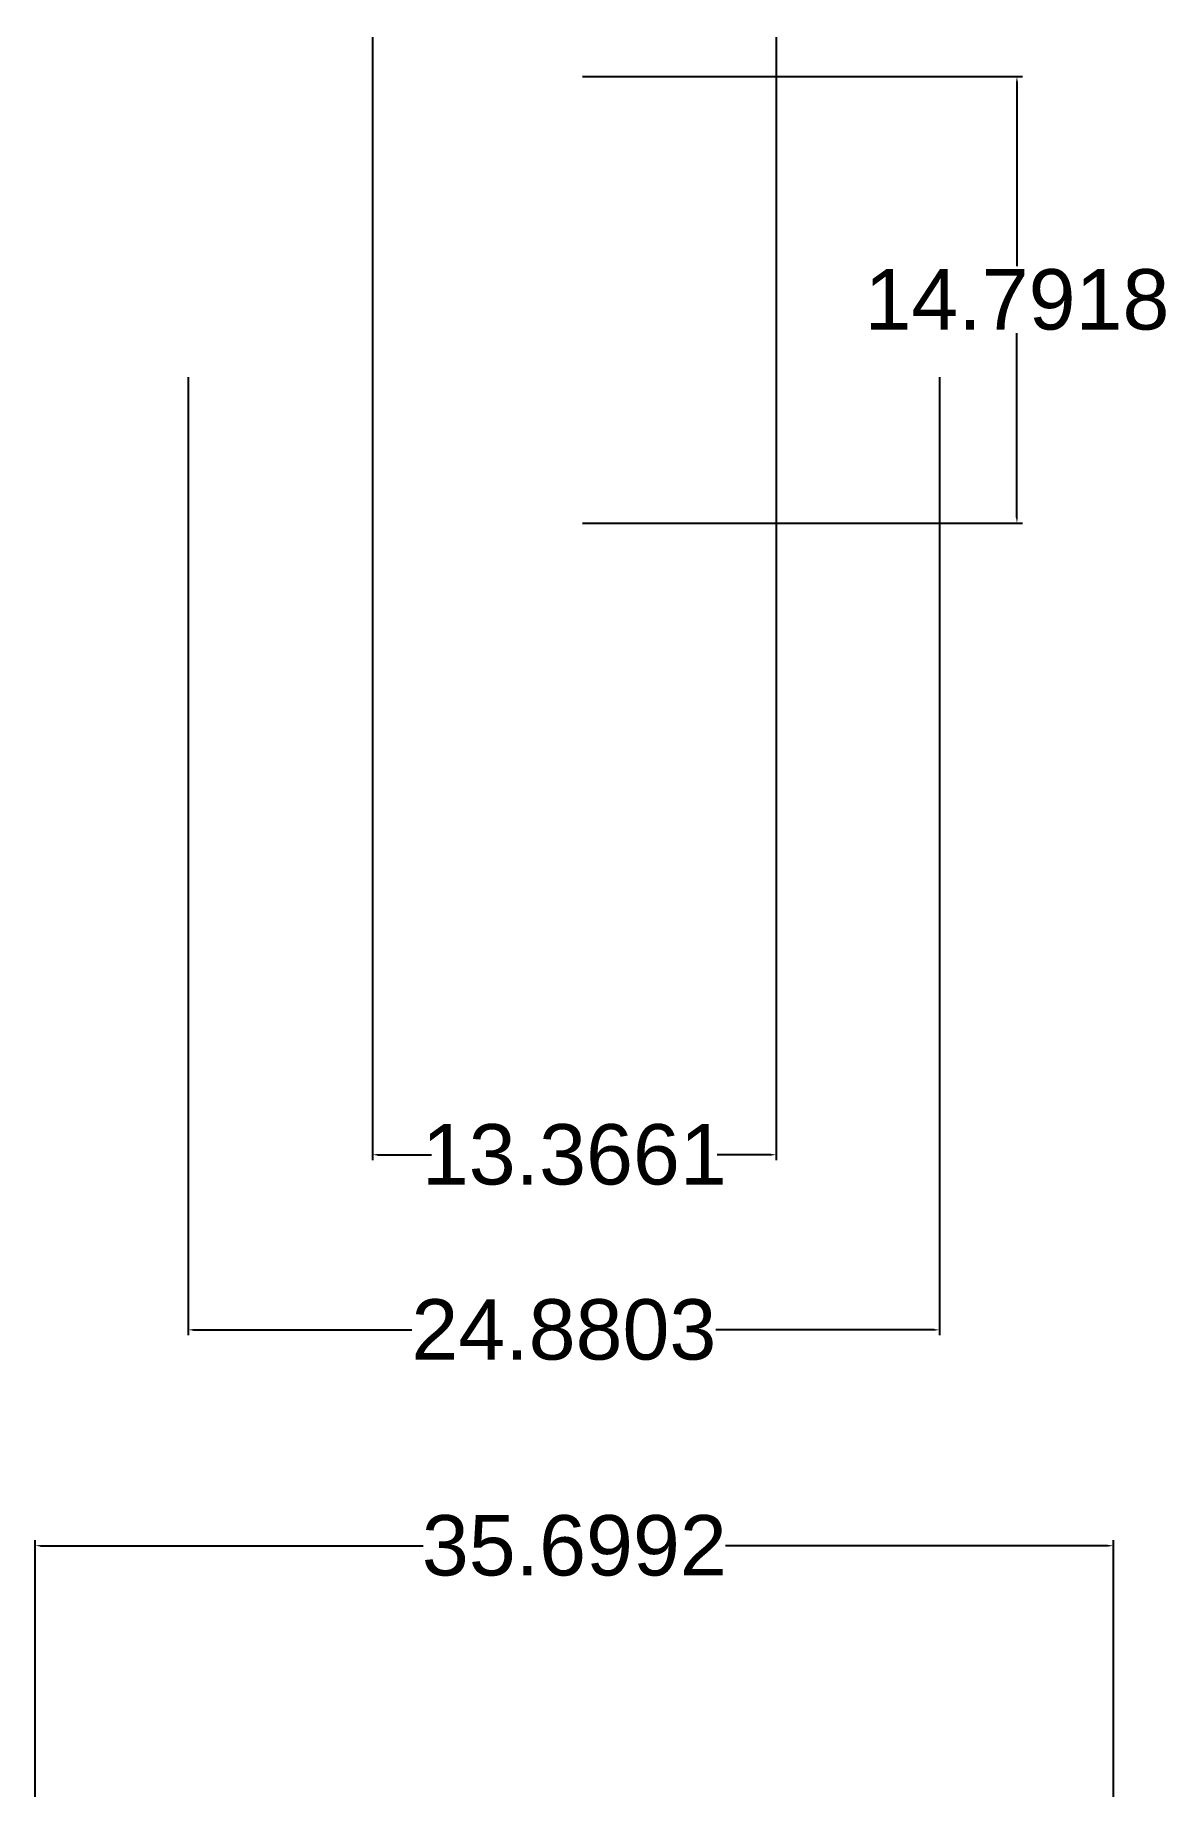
# Model space of a CAD drawing. Header units: inches. Extents: x 15.2 to 52.6, y 14.9 to 73.3.
import ezdxf

# ---------------------------------------------------------------- set-up
doc = ezdxf.new("R2010")
doc.units = ezdxf.units.IN
doc.header["$MEASUREMENT"] = 0
doc.styles.get("Standard").update_dxf_attribs({"font": 'arial.ttf'})
doc.dimstyles.new('Large', dxfattribs={"dimtxt": 2, "dimasz": 0.18, "dimexe": 0.18, "dimexo": 0.0625, "dimgap": 0.09, "dimtad": 0, "dimtih": 1, "dimtoh": 1, "dimdec": 4, "dimzin": 0, "dimdsep": 46, "dimtxsty": 'Standard', "dimcen": 0.09, "dimadec": 0, "dimazin": 0, "dimtfac": 1, "dimtdec": 4, "dimtofl": 0, "dimtmove": 0, "dimatfit": 3, "dimfxl": 1, "dimtolj": 1, "dimtzin": 0, "dimarcsym": 0})

# ---------------------------------------------------------------- blocks, each defined once
blk = doc.blocks.new('*D2')
at = {"color": 0, "lineweight": -2, "transparency": 16777216}
for p, q in [((15.206, 14.965), (15.206, 23.463)), ((50.906, 14.965), (50.906, 23.463)), ((15.386, 23.283), (28.048, 23.283)), ((50.726, 23.283), (38.063, 23.283))]:
    blk.add_line(p, q, dxfattribs=at)
at = {"color": 0, "transparency": 16777216}
for points in [[(15.386, 23.313), (15.386, 23.253), (15.206, 23.283)], [(50.726, 23.313), (50.726, 23.253), (50.906, 23.283)]]:
    blk.add_solid(points, dxfattribs=at)
at = {"layer": 'Defpoints', "color": 0, "transparency": 16777216}
for p in [(50.906, 23.283), (15.206, 14.903), (50.906, 14.903)]:
    blk.add_point(p, dxfattribs=at)
at = {"color": 0, "transparency": 16777216, "insert": (33.056, 23.283), "char_height": 2, "attachment_point": 5}
blk.add_mtext('\\A1;35.6992', dxfattribs=at)
blk = doc.blocks.new('*D3')
at = {"color": 0, "lineweight": -2, "transparency": 16777216}
for p, q in [((26.373, 73.253), (26.373, 36.054)), ((39.739, 73.253), (39.739, 36.054)), ((26.553, 36.234), (28.325, 36.234)), ((39.559, 36.234), (37.787, 36.234))]:
    blk.add_line(p, q, dxfattribs=at)
at = {"color": 0, "transparency": 16777216}
for points in [[(26.553, 36.264), (26.553, 36.204), (26.373, 36.234)], [(39.559, 36.264), (39.559, 36.204), (39.739, 36.234)]]:
    blk.add_solid(points, dxfattribs=at)
at = {"layer": 'Defpoints', "color": 0, "transparency": 16777216}
for p in [(26.373, 73.316), (39.739, 73.316), (26.373, 36.234)]:
    blk.add_point(p, dxfattribs=at)
at = {"color": 0, "transparency": 16777216, "insert": (33.056, 36.234), "char_height": 2, "attachment_point": 5}
blk.add_mtext('\\A1;13.3661', dxfattribs=at)
blk = doc.blocks.new('*D4')
at = {"color": 0, "lineweight": -2, "transparency": 16777216}
for p, q in [((20.27, 61.994), (20.27, 30.254)), ((45.15, 61.994), (45.15, 30.254)), ((20.45, 30.434), (27.675, 30.434)), ((44.97, 30.434), (37.745, 30.434))]:
    blk.add_line(p, q, dxfattribs=at)
at = {"color": 0, "transparency": 16777216}
for points in [[(20.45, 30.464), (20.45, 30.404), (20.27, 30.434)], [(44.97, 30.464), (44.97, 30.404), (45.15, 30.434)]]:
    blk.add_solid(points, dxfattribs=at)
at = {"layer": 'Defpoints', "color": 0, "transparency": 16777216}
for p in [(20.27, 62.057), (45.15, 62.057), (45.15, 30.434)]:
    blk.add_point(p, dxfattribs=at)
at = {"color": 0, "transparency": 16777216, "insert": (32.71, 30.434), "char_height": 2, "attachment_point": 5}
blk.add_mtext('\\A1;24.8803', dxfattribs=at)
blk = doc.blocks.new('*D5')
at = {"color": 0, "lineweight": -2, "transparency": 16777216}
for p, q in [((33.33, 71.95), (47.892, 71.95)), ((47.712, 71.77), (47.712, 65.665)), ((47.712, 57.338), (47.712, 63.443)), ((33.33, 57.158), (47.892, 57.158))]:
    blk.add_line(p, q, dxfattribs=at)
at = {"color": 0, "transparency": 16777216}
for points in [[(47.682, 71.77), (47.742, 71.77), (47.712, 71.95)], [(47.682, 57.338), (47.742, 57.338), (47.712, 57.158)]]:
    blk.add_solid(points, dxfattribs=at)
at = {"layer": 'Defpoints', "color": 0, "transparency": 16777216}
for p in [(33.267, 71.95), (47.712, 71.95), (33.267, 57.158)]:
    blk.add_point(p, dxfattribs=at)
at = {"color": 0, "transparency": 16777216, "insert": (47.712, 64.554), "char_height": 2, "attachment_point": 5}
blk.add_mtext('\\A1;14.7918', dxfattribs=at)

msp = doc.modelspace()

# ---------------------------------------------------------------- dimensions: what is measured, and where the dimension line sits
for base, p1, p2, picture, middle in [((26.37288, 36.23447), (39.739, 73.31574), (26.37288, 73.31574), '*D3', (33.05594, 36.23447)), ((45.1502, 30.43418), (20.26994, 62.05673), (45.1502, 62.05673), '*D4', (32.71007, 30.43418)), ((50.90556, 23.28322), (15.20632, 14.9027), (50.90556, 14.9027), '*D2', (33.05594, 23.28322))]:
    dim = msp.add_linear_dim(base=base, p1=p1, p2=p2, dimstyle='Large')
    dim.commit()
    dim.dimension.update_dxf_attribs({"geometry": picture, "text_midpoint": middle})
dim = msp.add_linear_dim(base=(47.71192, 71.94975), p1=(33.26747, 57.15798), p2=(33.26747, 71.94975), angle=90, dimstyle='Large')
dim.commit()
dim.dimension.update_dxf_attribs({"geometry": '*D5', "text_midpoint": (47.71192, 64.55386)})

doc.saveas('drawing.dxf')
